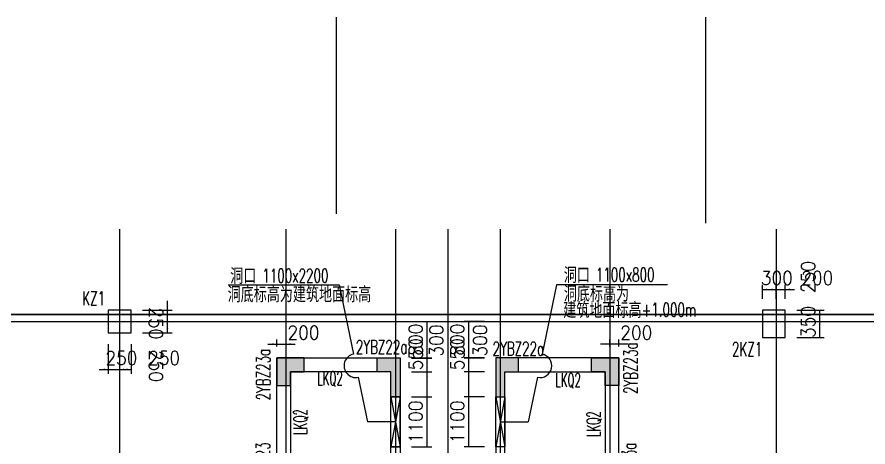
# Model space of a CAD drawing. Extents: x 387171 to 699106, y 11966 to 245688.
# Drawn here: x 556058 to 574722, y 229487 to 238913 of the extents above; entities that cross this region are included whole.
import ezdxf

# ---------------------------------------------------------------- set-up
doc = ezdxf.new("R2010")
doc.units = 0
doc.header["$LTSCALE"] = 100
doc.header["$MEASUREMENT"] = 0
for name, color, linetype in [('b边缘构件', 235, 'Continuous'), ('COLU', 7, 'Continuous'), ('colu-主楼', 7, 'Continuous'), ('DIM', 3, 'Continuous'), ('DOTE', 253, 'Continuous'), ('NUM', 7, 'Continuous'), ('Q-TEXT', 2, 'Continuous'), ('wall-主楼', 2, 'Continuous'), ('wall-开洞', 5, 'Continuous'), ('Y阴影', 254, 'Continuous'), ('剪力墙开洞', 5, 'Continuous'), ('小尺寸', 4, 'Continuous'), ('边缘构件标注', 1, 'Continuous')]:
    doc.layers.add(name, color=color, linetype=linetype)
doc.styles.get("Standard").update_dxf_attribs({"font": 'standard'})
doc.dimstyles.get("Standard").update_dxf_attribs({"dimtxt": 300, "dimasz": 100, "dimexe": 100, "dimexo": 250, "dimgap": 100, "dimtad": 0, "dimtoh": 1, "dimdec": 0, "dimdsep": 46, "dimcen": 0.09, "dimclrt": 7, "dimadec": 0, "dimazin": 0, "dimtfac": 1, "dimtdec": 4, "dimtofl": 0, "dimtmove": 0, "dimatfit": 3, "dimfxl": 1, "dimtolj": 1, "dimtzin": 0, "dimarcsym": 0})

# ---------------------------------------------------------------- blocks, each defined once
blk = doc.blocks.new('*D848')
at = {"layer": '小尺寸', "color": 0, "linetype": 'ByBlock', "lineweight": -2}
for p, q in [((564708, 230587), (565153, 230587)), ((565053, 229487), (565053, 230587)), ((564708, 229487), (565153, 229487))]:
    blk.add_line(p, q, dxfattribs=at)
for points in [[(565053, 230587), (565069, 230487), (565036, 230487)], [(565053, 229487), (565036, 229587), (565069, 229587)]]:
    blk.add_solid(points, dxfattribs=at)
at = {"layer": '小尺寸', "color": 7, "linetype": 'Continuous', "lineweight": -2, "insert": (564803, 230037), "char_height": 300, "width": 685, "attachment_point": 5, "rotation": 90}
blk.add_mtext('1100', dxfattribs=at)
blk = doc.blocks.new('*D610')
at = {"layer": '小尺寸', "color": 0, "linetype": 'ByBlock', "lineweight": -2}
for p, q in [((564708, 231137), (565153, 231137)), ((565053, 230587), (565053, 231137)), ((564708, 230587), (565153, 230587))]:
    blk.add_line(p, q, dxfattribs=at)
for points in [[(565053, 231137), (565069, 231037), (565036, 231037)], [(565053, 230587), (565036, 230687), (565069, 230687)]]:
    blk.add_solid(points, dxfattribs=at)
at = {"layer": '小尺寸', "color": 7, "linetype": 'Continuous', "lineweight": -2, "insert": (564803, 231520), "char_height": 300, "width": 566.67, "attachment_point": 5, "rotation": 90}
blk.add_mtext('550', dxfattribs=at)
blk = doc.blocks.new('*D1360')
at = {"layer": '小尺寸', "color": 0, "linetype": 'ByBlock', "lineweight": -2}
for p, q in [((564708, 231437), (565153, 231437)), ((565053, 231137), (565053, 231437)), ((564708, 231137), (565153, 231137))]:
    blk.add_line(p, q, dxfattribs=at)
for points in [[(565053, 231437), (565069, 231337), (565036, 231337)], [(565053, 231137), (565036, 231237), (565069, 231237)]]:
    blk.add_solid(points, dxfattribs=at)
at = {"layer": '小尺寸', "color": 7, "linetype": 'Continuous', "lineweight": -2, "insert": (565254, 231820), "char_height": 300, "width": 566.67, "attachment_point": 5, "rotation": 90}
blk.add_mtext('300', dxfattribs=at)
blk = doc.blocks.new('*D2720')
at = {"layer": '小尺寸', "color": 0, "linetype": 'ByBlock', "lineweight": -2}
for p, q in [((561758, 231688), (561758, 231843)), ((561958, 231688), (561958, 231843)), ((561558, 231743), (562158, 231743))]:
    blk.add_line(p, q, dxfattribs=at)
for points in [[(561758, 231743), (561658, 231727), (561658, 231760)], [(561958, 231743), (562058, 231760), (562058, 231727)]]:
    blk.add_solid(points, dxfattribs=at)
at = {"layer": '小尺寸', "color": 7, "linetype": 'Continuous', "lineweight": -2, "insert": (562341, 231993), "char_height": 300, "width": 566.67, "attachment_point": 5, "rotation": 360}
blk.add_mtext('200', dxfattribs=at)
blk = doc.blocks.new('*D1650')
at = {"layer": '小尺寸', "color": 0, "linetype": 'ByBlock', "lineweight": -2}
for p, q in [((572408, 232738), (572408, 233042)), ((572408, 232942), (572708, 232942)), ((572708, 232738), (572708, 233042))]:
    blk.add_line(p, q, dxfattribs=at)
for points in [[(572408, 232942), (572508, 232958), (572508, 232925)], [(572708, 232942), (572608, 232925), (572608, 232958)]]:
    blk.add_solid(points, dxfattribs=at)
at = {"layer": '小尺寸', "color": 7, "linetype": 'Continuous', "lineweight": -2, "insert": (572723, 233192), "char_height": 300, "width": 566.67, "attachment_point": 5, "rotation": 360}
blk.add_mtext('300', dxfattribs=at)
blk = doc.blocks.new('*D1236')
at = {"layer": '小尺寸', "color": 0, "linetype": 'ByBlock', "lineweight": -2}
for p, q in [((572508, 232942), (573108, 232942)), ((572708, 232738), (572708, 233042)), ((572908, 232738), (572908, 233042))]:
    blk.add_line(p, q, dxfattribs=at)
for points in [[(572708, 232942), (572608, 232925), (572608, 232958)], [(572908, 232942), (573008, 232958), (573008, 232925)]]:
    blk.add_solid(points, dxfattribs=at)
at = {"layer": '小尺寸', "color": 7, "linetype": 'Continuous', "lineweight": -2, "insert": (573609, 233192), "char_height": 300, "width": 566.67, "attachment_point": 5, "rotation": 360}
blk.add_mtext('200', dxfattribs=at)
blk = doc.blocks.new('*D2158')
at = {"layer": '小尺寸', "color": 0, "linetype": 'ByBlock', "lineweight": -2}
for p, q in [((573158, 232488), (573760, 232488)), ((573660, 232488), (573660, 232238)), ((573158, 232238), (573760, 232238))]:
    blk.add_line(p, q, dxfattribs=at)
for points in [[(573660, 232488), (573677, 232388), (573644, 232388)], [(573660, 232238), (573644, 232338), (573677, 232338)]]:
    blk.add_solid(points, dxfattribs=at)
at = {"layer": '小尺寸', "color": 7, "linetype": 'Continuous', "lineweight": -2, "insert": (573410, 233214), "char_height": 300, "width": 566.67, "attachment_point": 5, "rotation": 90}
blk.add_mtext('250', dxfattribs=at)
blk = doc.blocks.new('*D1746')
at = {"layer": '小尺寸', "color": 0, "linetype": 'ByBlock', "lineweight": -2}
for p, q in [((573158, 232238), (573760, 232238)), ((573660, 232238), (573660, 231888)), ((573158, 231888), (573760, 231888))]:
    blk.add_line(p, q, dxfattribs=at)
for points in [[(573660, 232238), (573677, 232138), (573644, 232138)], [(573660, 231888), (573644, 231988), (573677, 231988)]]:
    blk.add_solid(points, dxfattribs=at)
at = {"layer": '小尺寸', "color": 7, "linetype": 'Continuous', "lineweight": -2, "insert": (573410, 232228), "char_height": 300, "width": 566.67, "attachment_point": 5, "rotation": 90}
blk.add_mtext('350', dxfattribs=at)
blk = doc.blocks.new('*D1575')
at = {"layer": '小尺寸', "color": 0, "linetype": 'ByBlock', "lineweight": -2}
for p, q in [((569058, 231688), (569058, 231843)), ((569258, 231688), (569258, 231843)), ((569458, 231743), (568858, 231743))]:
    blk.add_line(p, q, dxfattribs=at)
for points in [[(569058, 231743), (568958, 231727), (568958, 231760)], [(569258, 231743), (569358, 231760), (569358, 231727)]]:
    blk.add_solid(points, dxfattribs=at)
at = {"layer": '小尺寸', "color": 7, "linetype": 'Continuous', "lineweight": -2, "insert": (569641, 231993), "char_height": 300, "width": 566.67, "attachment_point": 5, "rotation": 360}
blk.add_mtext('200', dxfattribs=at)
blk = doc.blocks.new('*D2354')
at = {"layer": '小尺寸', "color": 0, "linetype": 'ByBlock', "lineweight": -2}
for p, q in [((564708, 232238), (565153, 232238)), ((565053, 231438), (565053, 232238)), ((564708, 231438), (565153, 231438))]:
    blk.add_line(p, q, dxfattribs=at)
for points in [[(565053, 232238), (565069, 232138), (565036, 232138)], [(565053, 231438), (565036, 231538), (565069, 231538)]]:
    blk.add_solid(points, dxfattribs=at)
at = {"layer": '小尺寸', "color": 7, "linetype": 'Continuous', "lineweight": -2, "insert": (564803, 231838), "char_height": 300, "width": 566.67, "attachment_point": 5, "rotation": 90}
blk.add_mtext('800', dxfattribs=at)
blk = doc.blocks.new('*D3776')
at = {"layer": '小尺寸', "color": 0, "linetype": 'ByBlock', "lineweight": -2}
for p, q in [((566308, 230587), (565864, 230587)), ((565964, 229487), (565964, 230587)), ((566308, 229487), (565864, 229487))]:
    blk.add_line(p, q, dxfattribs=at)
for points in [[(565964, 230587), (565980, 230487), (565947, 230487)], [(565964, 229487), (565947, 229587), (565980, 229587)]]:
    blk.add_solid(points, dxfattribs=at)
at = {"layer": '小尺寸', "color": 7, "linetype": 'Continuous', "lineweight": -2, "insert": (565714, 230037), "char_height": 300, "width": 685, "attachment_point": 5, "rotation": 90}
blk.add_mtext('1100', dxfattribs=at)
blk = doc.blocks.new('*D3381')
at = {"layer": '小尺寸', "color": 0, "linetype": 'ByBlock', "lineweight": -2}
for p, q in [((566308, 231137), (565864, 231137)), ((565964, 230587), (565964, 231137)), ((566308, 230587), (565864, 230587))]:
    blk.add_line(p, q, dxfattribs=at)
for points in [[(565964, 231137), (565980, 231037), (565947, 231037)], [(565964, 230587), (565947, 230687), (565980, 230687)]]:
    blk.add_solid(points, dxfattribs=at)
at = {"layer": '小尺寸', "color": 7, "linetype": 'Continuous', "lineweight": -2, "insert": (565714, 231520), "char_height": 300, "width": 566.67, "attachment_point": 5, "rotation": 90}
blk.add_mtext('550', dxfattribs=at)
blk = doc.blocks.new('*D4274')
at = {"layer": '小尺寸', "color": 0, "linetype": 'ByBlock', "lineweight": -2}
for p, q in [((566308, 231437), (565864, 231437)), ((565964, 231137), (565964, 231437)), ((566308, 231137), (565864, 231137))]:
    blk.add_line(p, q, dxfattribs=at)
for points in [[(565964, 231437), (565980, 231337), (565947, 231337)], [(565964, 231137), (565947, 231237), (565980, 231237)]]:
    blk.add_solid(points, dxfattribs=at)
at = {"layer": '小尺寸', "color": 7, "linetype": 'Continuous', "lineweight": -2, "insert": (566215, 231820), "char_height": 300, "width": 566.67, "attachment_point": 5, "rotation": 90}
blk.add_mtext('300', dxfattribs=at)
blk = doc.blocks.new('*D4449')
at = {"layer": '小尺寸', "color": 0, "linetype": 'ByBlock', "lineweight": -2}
for p, q in [((566308, 232238), (565864, 232238)), ((565964, 231438), (565964, 232238)), ((566308, 231438), (565864, 231438))]:
    blk.add_line(p, q, dxfattribs=at)
for points in [[(565964, 232238), (565980, 232138), (565947, 232138)], [(565964, 231438), (565947, 231538), (565980, 231538)]]:
    blk.add_solid(points, dxfattribs=at)
at = {"layer": '小尺寸', "color": 7, "linetype": 'Continuous', "lineweight": -2, "insert": (565714, 231838), "char_height": 300, "width": 566.67, "attachment_point": 5, "rotation": 90}
blk.add_mtext('800', dxfattribs=at)
blk = doc.blocks.new('*D489')
at = {"layer": 'DIM', "color": 0, "linetype": 'ByBlock', "lineweight": -2}
for p, q in [((558058, 231738), (558058, 231088)), ((558308, 231738), (558308, 231088)), ((557858, 231188), (558508, 231188))]:
    blk.add_line(p, q, dxfattribs=at)
for points in [[(558058, 231188), (557958, 231171), (557958, 231205)], [(558308, 231188), (558408, 231205), (558408, 231171)]]:
    blk.add_solid(points, dxfattribs=at)
at = {"layer": 'DIM', "color": 7, "linetype": 'Continuous', "lineweight": -2, "insert": (558348, 231438), "char_height": 300, "width": 566.67, "attachment_point": 5}
blk.add_mtext('250', dxfattribs=at)
blk = doc.blocks.new('*D1404')
at = {"layer": 'DIM', "color": 0, "linetype": 'ByBlock', "lineweight": -2}
for p, q in [((558308, 231738), (558308, 231088)), ((558558, 231738), (558558, 231088)), ((558308, 231188), (558558, 231188))]:
    blk.add_line(p, q, dxfattribs=at)
for points in [[(558308, 231188), (558408, 231205), (558408, 231171)], [(558558, 231188), (558458, 231171), (558458, 231205)]]:
    blk.add_solid(points, dxfattribs=at)
at = {"layer": 'DIM', "color": 7, "linetype": 'Continuous', "lineweight": -2, "insert": (559284, 231438), "char_height": 300, "width": 566.67, "attachment_point": 5}
blk.add_mtext('250', dxfattribs=at)
blk = doc.blocks.new('*D1604')
at = {"layer": 'DIM', "color": 0, "linetype": 'ByBlock', "lineweight": -2}
for p, q in [((558808, 232238), (559458, 232238)), ((559358, 231988), (559358, 232238)), ((558808, 231988), (559458, 231988))]:
    blk.add_line(p, q, dxfattribs=at)
for points in [[(559358, 232238), (559375, 232138), (559341, 232138)], [(559358, 231988), (559341, 232088), (559375, 232088)]]:
    blk.add_solid(points, dxfattribs=at)
at = {"layer": 'DIM', "color": 7, "linetype": 'Continuous', "lineweight": -2, "insert": (559108, 231262), "char_height": 300, "width": 566.67, "attachment_point": 5, "rotation": 270}
blk.add_mtext('250', dxfattribs=at)
blk = doc.blocks.new('*D1206')
at = {"layer": 'DIM', "color": 0, "linetype": 'ByBlock', "lineweight": -2}
for p, q in [((559358, 232038), (559358, 232688)), ((558808, 232488), (559458, 232488)), ((558808, 232238), (559458, 232238))]:
    blk.add_line(p, q, dxfattribs=at)
for points in [[(559358, 232488), (559341, 232588), (559375, 232588)], [(559358, 232238), (559375, 232138), (559341, 232138)]]:
    blk.add_solid(points, dxfattribs=at)
at = {"layer": 'DIM', "color": 7, "linetype": 'Continuous', "lineweight": -2, "insert": (559108, 232198), "char_height": 300, "width": 566.67, "attachment_point": 5, "rotation": 270}
blk.add_mtext('250', dxfattribs=at)

msp = doc.modelspace()

# ---------------------------------------------------------------- hatches: boundary and pattern name
at = {"layer": 'Y阴影'}
for points in [[(561758.1, 230836.9), (562058.1, 230836.9), (562058.1, 231136.9), (562358.1, 231136.9), (562358.1, 231437.9), (561758.1, 231437.9)], [(563958.1, 231437.9), (564458.1, 231437.9), (564458.1, 230586.9), (564258.1, 230586.9), (564258.1, 231136.9), (563958.1, 231136.9)], [(567058.1, 231437.9), (566558.1, 231437.9), (566558.1, 230586.9), (566758.1, 230586.9), (566758.1, 231136.9), (567058.1, 231136.9)], [(569258.1, 230836.9), (568958.1, 230836.9), (568958.1, 231136.9), (568658.1, 231136.9), (568658.1, 231437.9), (569258.1, 231437.9)]]:
    msp.add_hatch(color=256, dxfattribs=at).paths.add_polyline_path(points, flags=0)

# ---------------------------------------------------------------- linework, layer by layer
at = {"color": 6, "lineweight": 30}
msp.add_lwpolyline([(476181.3, 232428.8), (494258.1, 233154.4), (494258.1, 231537.9), (540808.1, 231537.9), (540808.1, 232387.9), (590208.1, 232387.9), (590208.1, 232187.9), (593108.1, 232187.9), (593108.1, 230737.9), (608058.1, 230737.9), (608058.1, 231687.9), (648158.1, 231687.9), (648158.1, 230737.9), (657058.1, 230737.9), (657158.1, 196187.9), (658248.2, 196187.9), (663075.9, 83077.9), (659946, 47787.8), (654318.1, 48286.9), (653832.2, 42808.4), (496133.5, 56794.9), (482757.4, 68610.1), (476181.3, 232428.8)], dxfattribs=at)
at = {"layer": 'b边缘构件'}
for points in [[(561758.1, 230836.9), (562058.1, 230836.9), (562058.1, 231136.9), (562358.1, 231136.9), (562358.1, 231437.9), (561758.1, 231437.9)], [(563958.1, 231437.9), (564458.1, 231437.9), (564458.1, 230586.9), (564258.1, 230586.9), (564258.1, 231136.9), (563958.1, 231136.9)], [(567058.1, 231437.9), (566558.1, 231437.9), (566558.1, 230586.9), (566758.1, 230586.9), (566758.1, 231136.9), (567058.1, 231136.9)], [(569258.1, 230836.9), (568958.1, 230836.9), (568958.1, 231136.9), (568658.1, 231136.9), (568658.1, 231437.9), (569258.1, 231437.9)]]:
    msp.add_lwpolyline(points, close=True, dxfattribs=at)
at = {"layer": 'COLU'}
msp.add_lwpolyline([(558058.1, 231987.9), (558558.1, 231987.9), (558558.1, 232487.9), (558058.1, 232487.9)], close=True, dxfattribs=at)
at = {"layer": 'colu-主楼'}
msp.add_lwpolyline([(572408.1, 231887.9), (572908.1, 231887.9), (572908.1, 232487.9), (572408.1, 232487.9)], close=True, dxfattribs=at)
at = {"layer": 'DOTE'}
for p, q in [((563058.1, 238913.1), (563058.1, 234600.9)), ((571158.1, 238913.1), (571158.1, 234392)), ((558308.1, 234260.7), (558308.1, 223037.9)), ((561958.1, 225737.9), (561958.1, 234260.7)), ((564358.1, 234260.7), (564358.1, 227437.9)), ((565508.1, 234260.7), (565508.1, 210429.3)), ((566658.1, 234260.7), (566658.1, 227437.9)), ((569058.1, 234260.7), (569058.1, 227437.9)), ((572708.1, 234260.7), (572708.1, 223037.9)), ((538758.1, 232237.9), (590108.1, 232237.9))]:
    msp.add_line(p, q, dxfattribs=at)
at = {"layer": 'wall-主楼'}
for points in [[(564458.1, 229487.9), (564458.1, 228737.9), (561758.1, 228737.9), (561758.1, 231437.9), (564458.1, 231437.9), (564458.1, 230587.9), (564258.1, 230587.9), (564258.1, 231137.9), (562058.1, 231137.9), (562058.1, 228937.9), (564258.1, 228937.9), (564258.1, 229487.9)], [(566558.1, 229487.9), (566558.1, 228637.9), (569258.1, 228637.9), (569258.1, 231437.9), (566558.1, 231437.9), (566558.1, 230587.9), (566758.1, 230587.9), (566758.1, 231137.9), (568958.1, 231137.9), (568958.1, 228937.9), (566758.1, 228937.9), (566758.1, 229487.9)]]:
    msp.add_lwpolyline(points, close=True, dxfattribs=at)
at = {"layer": 'wall-开洞'}
for p, q in [((564258.1, 229486.9), (564258.1, 230586.9)), ((564258.1, 230586.9), (564458.1, 229487.9)), ((564458.1, 230586.9), (564258.1, 229487.9)), ((564458.1, 229486.9), (564458.1, 230586.9)), ((566558.1, 229486.9), (566558.1, 230586.9)), ((566758.1, 230586.9), (566558.1, 229487.9)), ((566558.1, 230586.9), (566758.1, 229487.9)), ((566758.1, 229486.9), (566758.1, 230586.9))]:
    msp.add_line(p, q, dxfattribs=at)
for points in [[(564258.1, 230587.9), (564458.1, 230587.9), (564458.1, 229487.9), (564258.1, 229487.9)], [(566558.1, 230587.9), (566758.1, 230587.9), (566758.1, 229487.9), (566558.1, 229487.9)]]:
    msp.add_lwpolyline(points, close=True, dxfattribs=at)
at = {"layer": '剪力墙开洞'}
for p, q in [((560691.6, 233038.4), (563123.4, 233038.4)), ((563123.4, 233038.4), (563437.4, 231521.5)), ((567892.7, 233038.4), (567578.7, 231521.5)), ((570324.5, 233038.4), (567892.7, 233038.4)), ((563542.5, 231014), (563744.7, 230037.4)), ((567473.6, 231014), (567271.4, 230037.4)), ((564358.1, 230037.4), (563744.7, 230037.4)), ((566658.1, 230037.4), (567271.4, 230037.4))]:
    msp.add_line(p, q, dxfattribs=at)
for centre, start, end in [((563490, 231267.7), 101.69655, 281.69655), ((567526.2, 231267.7), 258.30345, 78.30345)]:
    msp.add_arc(centre, 259.1, start, end, dxfattribs=at)

# ---------------------------------------------------------------- texts
at = {"layer": 'NUM', "color": 200, "width": 0.7}
msp.add_text('KZ1', height=300, dxfattribs=at).set_placement((557488.4, 232594))
at = {"layer": 'Q-TEXT', "color": 3, "width": 0.6}
for p in [(562642.1, 230842.4), (567863.5, 230802.4)]:
    msp.add_text('LKQ2', height=300, dxfattribs=at).set_placement(p)
for p in [(562420.7, 229755.1), (568852.7, 229708.4)]:
    msp.add_text('LKQ2', height=300, rotation=90, dxfattribs=at).set_placement(p)
at = {"layer": '剪力墙开洞', "width": 0.7}
for s, p in [('洞口 1100x2200', (560733.4, 233094)), ('洞口 1100x800', (568049.5, 233113.9)), ('洞底标高为建筑地面标高', (560676.6, 232690.1)), ('洞底标高为', (568051, 232703.4)), ('建筑地面标高+1.000m', (568037.8, 232346))]:
    msp.add_text(s, height=300, dxfattribs=at).set_placement(p)
at = {"layer": '边缘构件标注', "color": 200, "width": 0.7}
for s, rotation, p in [('2YBZ22a', 360, (563488.8, 231530.4)), ('2YBZ22a', 360, (566487.3, 231492.7)), ('2YBZ23a', 90, (569668.8, 230650)), ('2KZ1', 360, (571739, 231481.4)), ('2YBZ23a', 90, (561610.9, 230509)), ('2YBZ23', 90, (561602.1, 228613.8)), ('2YBZ23a', 90, (569634.1, 228452.9))]:
    msp.add_text(s, height=300, rotation=rotation, dxfattribs=at).set_placement(p)

# ---------------------------------------------------------------- dimensions: what is measured, and where the dimension line sits
at = {"layer": 'DIM', "color": 200}
for p1, p2, picture, middle in [((558558.1, 232237.9), (558558.1, 232487.9), '*D1206', (559108.1, 232706)), ((558558.1, 231987.9), (558558.1, 232237.9), '*D1604', (559108.1, 231769.9)), ((558058.1, 231987.9), (558308.1, 231987.9), '*D489', (557840, 231437.9)), ((558308.1, 231987.9), (558558.1, 231987.9), '*D1404', (558776.1, 231437.9))]:
    dim = msp.add_aligned_dim(p1=p1, p2=p2, distance=-800, dimstyle='Standard', dxfattribs=at)
    dim.commit()
    dim.dimension.update_dxf_attribs({"geometry": picture, "text_midpoint": middle})
at = {"layer": '小尺寸'}
for base, p1, p2, angle, picture, middle in [((573660.4, 232237.6), (572908.1, 232487.9), (572908.1, 232237.6), 90, '*D2158', (573410.4, 232706)), ((572708.1, 232941.6), (572408.1, 232487.9), (572708.1, 232487.9), 360, '*D1650', (572190, 233191.6)), ((572908.1, 232941.6), (572708.1, 232487.9), (572908.1, 232487.9), 360, '*D1236', (573126.1, 233191.6)), ((573660.4, 231887.9), (572908.1, 232237.6), (572908.1, 231887.9), 90, '*D1746', (573410.4, 231669.9)), ((561958.1, 231743.3), (561758.1, 231437.9), (561958.1, 231437.9), 360, '*D2720', (561858.1, 231993.3)), ((565052.5, 232237.9), (564458.1, 231437.9), (564458.1, 232237.9), 90, '*D2354', (564802.5, 231837.9)), ((565963.6, 232237.9), (566558.1, 231437.9), (566558.1, 232237.9), 90, '*D4449', (565713.6, 231837.9)), ((569058.1, 231743.3), (569258.1, 231437.9), (569058.1, 231437.9), 180, '*D1575', (569158.1, 231993.3)), ((565052.5, 231436.9), (564458.1, 231136.9), (564458.1, 231436.9), 90, '*D1360', (565253.6, 231286.9)), ((565963.6, 231436.9), (566558.1, 231136.9), (566558.1, 231436.9), 90, '*D4274', (566215.1, 231286.9)), ((565052.5, 231136.9), (564458.1, 230586.9), (564458.1, 231136.9), 90, '*D610', (564802.5, 230861.9)), ((565963.6, 231136.9), (566558.1, 230586.9), (566558.1, 231136.9), 90, '*D3381', (565713.6, 230861.9)), ((565052.5, 230586.9), (564458.1, 229486.9), (564458.1, 230586.9), 90, '*D848', (564802.5, 230036.9)), ((565963.6, 230586.9), (566558.1, 229486.9), (566558.1, 230586.9), 90, '*D3776', (565713.6, 230036.9))]:
    dim = msp.add_linear_dim(base=base, p1=p1, p2=p2, angle=angle, dimstyle='Standard', dxfattribs=at)
    dim.commit()
    dim.dimension.update_dxf_attribs({"geometry": picture, "text_midpoint": middle})

doc.saveas('drawing.dxf')
